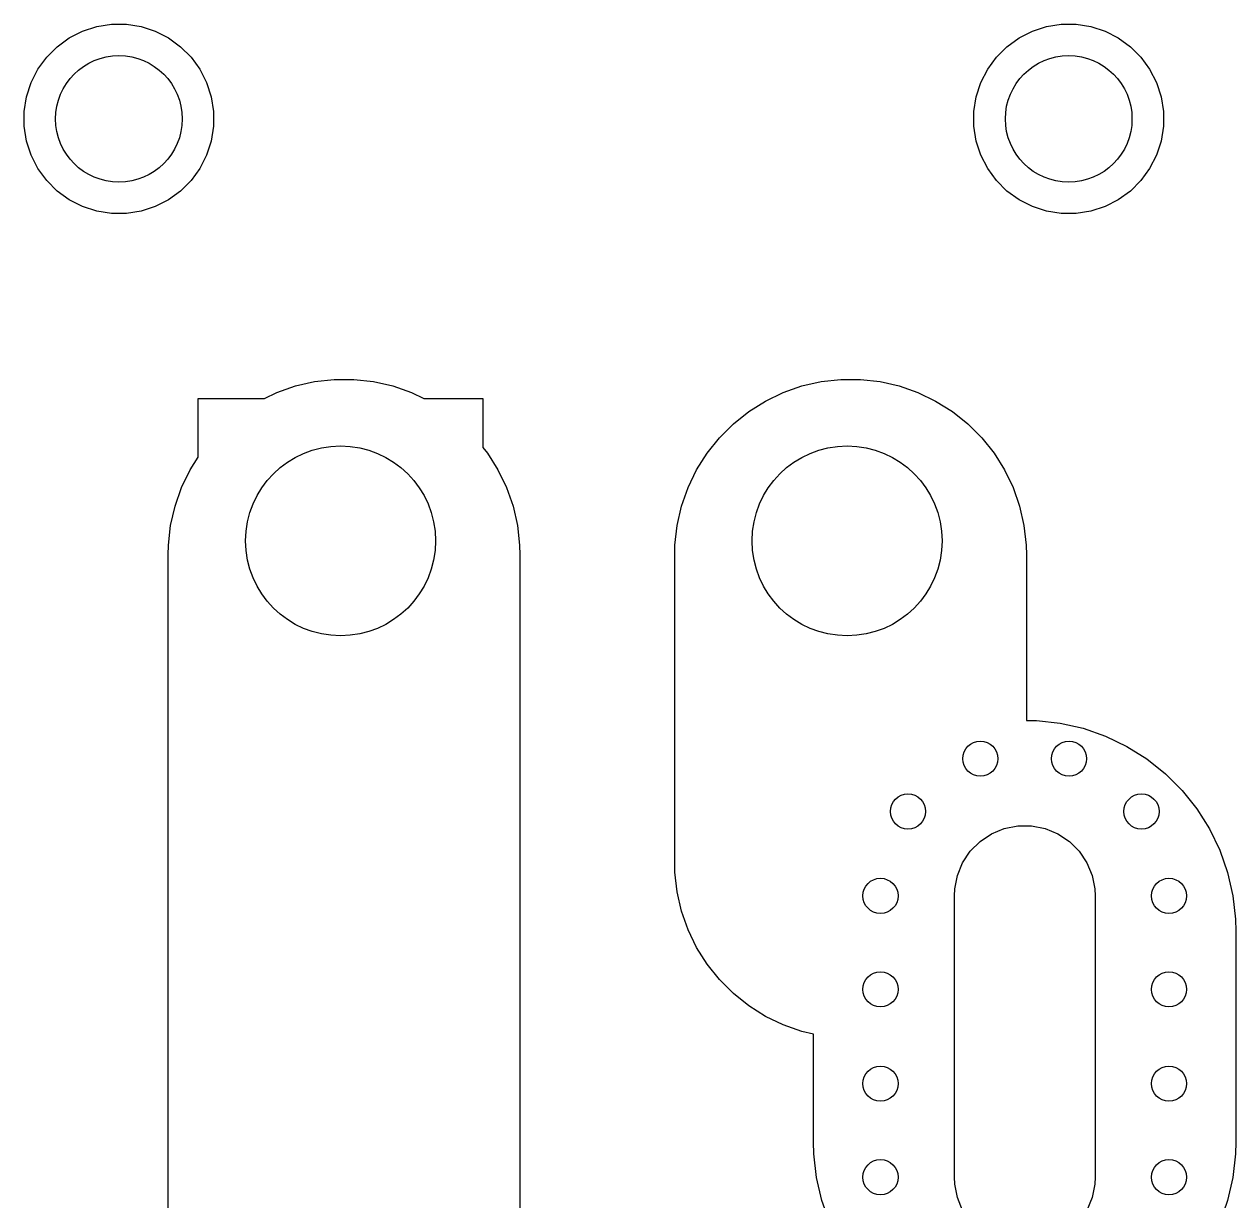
# Model space of a CAD drawing. Extents: x 106.5 to 136.8, y -97.6 to -56.6.
# Drawn here: x 119.6 to 136.82, y -73.35 to -56.62 of the extents above; entities that cross this region are included whole.
import ezdxf

# ---------------------------------------------------------------- set-up
doc = ezdxf.new("R2010")
doc.units = 0
doc.layers.add('BLACK', color=7, linetype='CONTINUOUS')

msp = doc.modelspace()

# ---------------------------------------------------------------- linework, layer by layer
at = {"layer": 'BLACK', "linetype": 'CONTINUOUS'}
for p, q in [((120.433377, -56.715263), (120.634849, -56.649801)), ((120.634849, -56.649801), (120.84408, -56.616662)), ((120.84408, -56.616662), (121.05592, -56.616662)), ((121.05592, -56.616662), (121.265151, -56.649801)), ((121.265151, -56.649801), (121.466623, -56.715263)), ((133.933377, -56.715263), (134.134849, -56.649801)), ((134.134849, -56.649801), (134.34408, -56.616662)), ((134.34408, -56.616662), (134.55592, -56.616662)), ((134.55592, -56.616662), (134.765151, -56.649801)), ((134.765151, -56.649801), (134.966623, -56.715263)), ((120.073245, -56.935952), (120.244627, -56.811436)), ((120.244627, -56.811436), (120.433377, -56.715263)), ((121.466623, -56.715263), (121.655373, -56.811436)), ((121.655373, -56.811436), (121.826755, -56.935952)), ((133.573245, -56.935952), (133.744627, -56.811436)), ((133.744627, -56.811436), (133.933377, -56.715263)), ((134.966623, -56.715263), (135.155373, -56.811436)), ((135.155373, -56.811436), (135.326755, -56.935952)), ((119.923452, -57.085745), (120.073245, -56.935952)), ((121.826755, -56.935952), (121.976548, -57.085745)), ((133.423452, -57.085745), (133.573245, -56.935952)), ((135.326755, -56.935952), (135.476548, -57.085745)), ((119.798936, -57.257127), (119.923452, -57.085745)), ((121.976548, -57.085745), (122.101064, -57.257127)), ((133.298936, -57.257127), (133.423452, -57.085745)), ((135.476548, -57.085745), (135.601064, -57.257127)), ((119.702763, -57.445877), (119.798936, -57.257127)), ((122.101064, -57.257127), (122.197237, -57.445877)), ((133.202763, -57.445877), (133.298936, -57.257127)), ((135.601064, -57.257127), (135.697237, -57.445877)), ((119.637301, -57.647349), (119.702763, -57.445877)), ((122.197237, -57.445877), (122.262699, -57.647349)), ((133.137301, -57.647349), (133.202763, -57.445877)), ((135.697237, -57.445877), (135.762699, -57.647349)), ((119.604162, -57.85658), (119.637301, -57.647349)), ((122.262699, -57.647349), (122.295838, -57.85658)), ((133.104162, -57.85658), (133.137301, -57.647349)), ((135.762699, -57.647349), (135.795838, -57.85658)), ((119.604162, -58.06842), (119.604162, -57.85658)), ((122.295838, -57.85658), (122.295838, -58.06842)), ((133.104162, -58.06842), (133.104162, -57.85658)), ((135.795838, -57.85658), (135.795838, -58.06842)), ((119.637301, -58.277651), (119.604162, -58.06842)), ((122.295838, -58.06842), (122.262699, -58.277651)), ((133.137301, -58.277651), (133.104162, -58.06842)), ((135.795838, -58.06842), (135.762699, -58.277651)), ((119.702763, -58.479123), (119.637301, -58.277651)), ((122.262699, -58.277651), (122.197237, -58.479123)), ((133.202763, -58.479123), (133.137301, -58.277651)), ((135.762699, -58.277651), (135.697237, -58.479123)), ((119.798936, -58.667873), (119.702763, -58.479123)), ((122.197237, -58.479123), (122.101064, -58.667873)), ((133.298936, -58.667873), (133.202763, -58.479123)), ((135.697237, -58.479123), (135.601064, -58.667873)), ((119.923452, -58.839255), (119.798936, -58.667873)), ((122.101064, -58.667873), (121.976548, -58.839255)), ((133.423452, -58.839255), (133.298936, -58.667873)), ((135.601064, -58.667873), (135.476548, -58.839255)), ((120.073245, -58.989048), (119.923452, -58.839255)), ((121.976548, -58.839255), (121.826755, -58.989048)), ((133.573245, -58.989048), (133.423452, -58.839255)), ((135.476548, -58.839255), (135.326755, -58.989048)), ((120.244627, -59.113564), (120.073245, -58.989048)), ((121.826755, -58.989048), (121.655373, -59.113564)), ((133.744627, -59.113564), (133.573245, -58.989048)), ((135.326755, -58.989048), (135.155373, -59.113564)), ((120.433377, -59.209737), (120.244627, -59.113564)), ((120.634849, -59.275199), (120.433377, -59.209737)), ((121.466623, -59.209737), (121.265151, -59.275199)), ((121.655373, -59.113564), (121.466623, -59.209737)), ((133.933377, -59.209737), (133.744627, -59.113564)), ((134.134849, -59.275199), (133.933377, -59.209737)), ((134.966623, -59.209737), (134.765151, -59.275199)), ((135.155373, -59.113564), (134.966623, -59.209737)), ((120.84408, -59.308338), (120.634849, -59.275199)), ((121.05592, -59.308338), (120.84408, -59.308338)), ((121.265151, -59.275199), (121.05592, -59.308338)), ((134.34408, -59.308338), (134.134849, -59.275199)), ((134.55592, -59.308338), (134.34408, -59.308338)), ((134.765151, -59.275199), (134.55592, -59.308338)), ((123.193291, -61.852801), (123.457911, -61.760207)), ((123.457911, -61.760207), (123.731234, -61.697822)), ((123.731234, -61.697822), (124.009824, -61.666433)), ((124.009824, -61.666433), (124.290176, -61.666433)), ((124.290176, -61.666433), (124.568766, -61.697822)), ((124.568766, -61.697822), (124.842089, -61.760207)), ((124.842089, -61.760207), (125.106709, -61.852801)), ((130.393291, -61.852801), (130.657911, -61.760207)), ((130.657911, -61.760207), (130.931234, -61.697822)), ((130.931234, -61.697822), (131.209824, -61.666433)), ((131.209824, -61.666433), (131.490176, -61.666433)), ((131.490176, -61.666433), (131.768766, -61.697822)), ((131.768766, -61.697822), (132.042089, -61.760207)), ((132.042089, -61.760207), (132.306709, -61.852801)), ((122.075, -62.773271), (122.075, -61.9375)), ((122.075, -61.9375), (123.017412, -61.9375)), ((123.017412, -61.9375), (123.193291, -61.852801)), ((125.106709, -61.852801), (125.282588, -61.9375)), ((125.282588, -61.9375), (126.125, -61.9375)), ((126.125, -61.9375), (126.125, -62.635691)), ((129.903322, -62.123598), (130.140703, -61.974441)), ((130.140703, -61.974441), (130.393291, -61.852801)), ((132.306709, -61.852801), (132.559297, -61.974441)), ((132.559297, -61.974441), (132.796678, -62.123598)), ((129.684134, -62.298395), (129.903322, -62.123598)), ((132.796678, -62.123598), (133.015866, -62.298395)), ((129.485895, -62.496634), (129.684134, -62.298395)), ((133.015866, -62.298395), (133.214105, -62.496634)), ((129.311098, -62.715822), (129.485895, -62.496634)), ((133.214105, -62.496634), (133.388902, -62.715822)), ((126.125, -62.635691), (126.188902, -62.715822)), ((121.961941, -62.953203), (122.075, -62.773271)), ((126.188902, -62.715822), (126.338059, -62.953203)), ((129.161941, -62.953203), (129.311098, -62.715822)), ((133.388902, -62.715822), (133.538059, -62.953203)), ((121.840301, -63.205791), (121.961941, -62.953203)), ((126.338059, -62.953203), (126.459699, -63.205791)), ((129.040301, -63.205791), (129.161941, -62.953203)), ((133.538059, -62.953203), (133.659699, -63.205791)), ((121.747707, -63.470411), (121.840301, -63.205791)), ((126.459699, -63.205791), (126.552293, -63.470411)), ((128.947707, -63.470411), (129.040301, -63.205791)), ((133.659699, -63.205791), (133.752293, -63.470411)), ((121.685322, -63.743734), (121.747707, -63.470411)), ((126.552293, -63.470411), (126.614678, -63.743734)), ((128.885322, -63.743734), (128.947707, -63.470411)), ((133.752293, -63.470411), (133.814678, -63.743734)), ((121.653933, -64.022324), (121.685322, -63.743734)), ((126.614678, -63.743734), (126.646067, -64.022324)), ((128.853933, -64.022324), (128.885322, -63.743734)), ((133.814678, -63.743734), (133.846067, -64.022324)), ((121.65, -64.1625), (121.653933, -64.022324)), ((126.646067, -64.022324), (126.65, -64.1625)), ((128.85, -64.1625), (128.853933, -64.022324)), ((133.846067, -64.022324), (133.85, -64.1625)), ((121.65, -89.8375), (121.65, -64.1625)), ((126.65, -64.1625), (126.65, -89.8375)), ((128.85, -68.534999), (128.85, -64.1625)), ((133.85, -64.1625), (133.85, -66.514719)), ((133.85, -66.514719), (133.993211, -66.514719)), ((133.993211, -66.514719), (134.327519, -66.552386)), ((134.327519, -66.552386), (134.655507, -66.627247)), ((134.655507, -66.627247), (134.97305, -66.73836)), ((134.97305, -66.73836), (135.276157, -66.884329)), ((135.276157, -66.884329), (135.561014, -67.063316)), ((135.561014, -67.063316), (135.82404, -67.273073)), ((135.82404, -67.273073), (136.061926, -67.510959)), ((136.061926, -67.510959), (136.271683, -67.773985)), ((136.271683, -67.773985), (136.45067, -68.058842)), ((133.534715, -68.053059), (133.726983, -68.014814)), ((133.726983, -68.014814), (133.923017, -68.014814)), ((133.923017, -68.014814), (134.115285, -68.053059)), ((133.190607, -68.236989), (133.353603, -68.128078)), ((133.353603, -68.128078), (133.534715, -68.053059)), ((134.115285, -68.053059), (134.296397, -68.128078)), ((134.296397, -68.128078), (134.459393, -68.236989)), ((136.45067, -68.058842), (136.596639, -68.361949)), ((133.05199, -68.375606), (133.190607, -68.236989)), ((134.459393, -68.236989), (134.59801, -68.375606)), ((136.596639, -68.361949), (136.707752, -68.679492)), ((128.853933, -68.675175), (128.85, -68.534999)), ((132.86806, -68.719714), (132.943079, -68.538602)), ((132.943079, -68.538602), (133.05199, -68.375606)), ((134.59801, -68.375606), (134.706921, -68.538602)), ((134.706921, -68.538602), (134.78194, -68.719714)), ((128.885322, -68.953765), (128.853933, -68.675175)), ((136.707752, -68.679492), (136.782613, -69.00748)), ((132.829815, -68.911982), (132.86806, -68.719714)), ((134.78194, -68.719714), (134.820185, -68.911982)), ((128.947707, -69.227088), (128.885322, -68.953765)), ((132.825, -69.009999), (132.829815, -68.911982)), ((132.825, -73.009999), (132.825, -69.009999)), ((134.820185, -68.911982), (134.825, -69.009999)), ((134.825, -69.009999), (134.825, -73.009999)), ((136.782613, -69.00748), (136.82028, -69.341788)), ((129.040301, -69.491708), (128.947707, -69.227088)), ((136.82028, -69.341788), (136.825, -69.509999)), ((129.161941, -69.744296), (129.040301, -69.491708)), ((136.825, -69.509999), (136.825, -72.509999)), ((129.311098, -69.981677), (129.161941, -69.744296)), ((129.485895, -70.200865), (129.311098, -69.981677)), ((129.684134, -70.399104), (129.485895, -70.200865)), ((129.903322, -70.573901), (129.684134, -70.399104)), ((130.140703, -70.723058), (129.903322, -70.573901)), ((130.393291, -70.844698), (130.140703, -70.723058)), ((130.657911, -70.937292), (130.393291, -70.844698)), ((130.825, -70.975429), (130.657911, -70.937292)), ((130.825, -72.509999), (130.825, -70.975429)), ((130.82972, -72.67821), (130.825, -72.509999)), ((136.825, -72.509999), (136.82028, -72.67821)), ((130.867387, -73.012518), (130.82972, -72.67821)), ((136.82028, -72.67821), (136.782613, -73.012518)), ((130.942248, -73.340506), (130.867387, -73.012518)), ((132.829815, -73.108016), (132.825, -73.009999)), ((134.825, -73.009999), (134.820185, -73.108016)), ((136.782613, -73.012518), (136.707752, -73.340506)), ((132.86806, -73.300284), (132.829815, -73.108016)), ((134.820185, -73.108016), (134.78194, -73.300284)), ((131.053361, -73.658049), (130.942248, -73.340506)), ((132.943079, -73.481396), (132.86806, -73.300284)), ((134.78194, -73.300284), (134.706921, -73.481396)), ((136.707752, -73.340506), (136.596639, -73.658049))]:
    msp.add_line(p, q, dxfattribs=at)
at = {"layer": 'BLACK'}
for centre, radius in [((120.95, -57.9625), 0.9), ((134.45, -57.9625), 0.9), ((124.1, -63.9625), 1.35), ((131.3, -63.9625), 1.35), ((133.194997, -67.060001), 0.25), ((134.455, -67.060001), 0.25), ((132.165, -67.810001), 0.25), ((135.485, -67.809999), 0.25), ((131.775002, -69.009998), 0.25), ((135.875, -69.009998), 0.25), ((131.775, -70.339999), 0.25), ((135.875, -70.339993), 0.25), ((131.774995, -71.679999), 0.25), ((135.875, -71.679999), 0.25), ((131.775, -73.009996), 0.25), ((135.874998, -73.009997), 0.25)]:
    msp.add_circle(centre, radius, dxfattribs=at)

doc.saveas('drawing.dxf')
